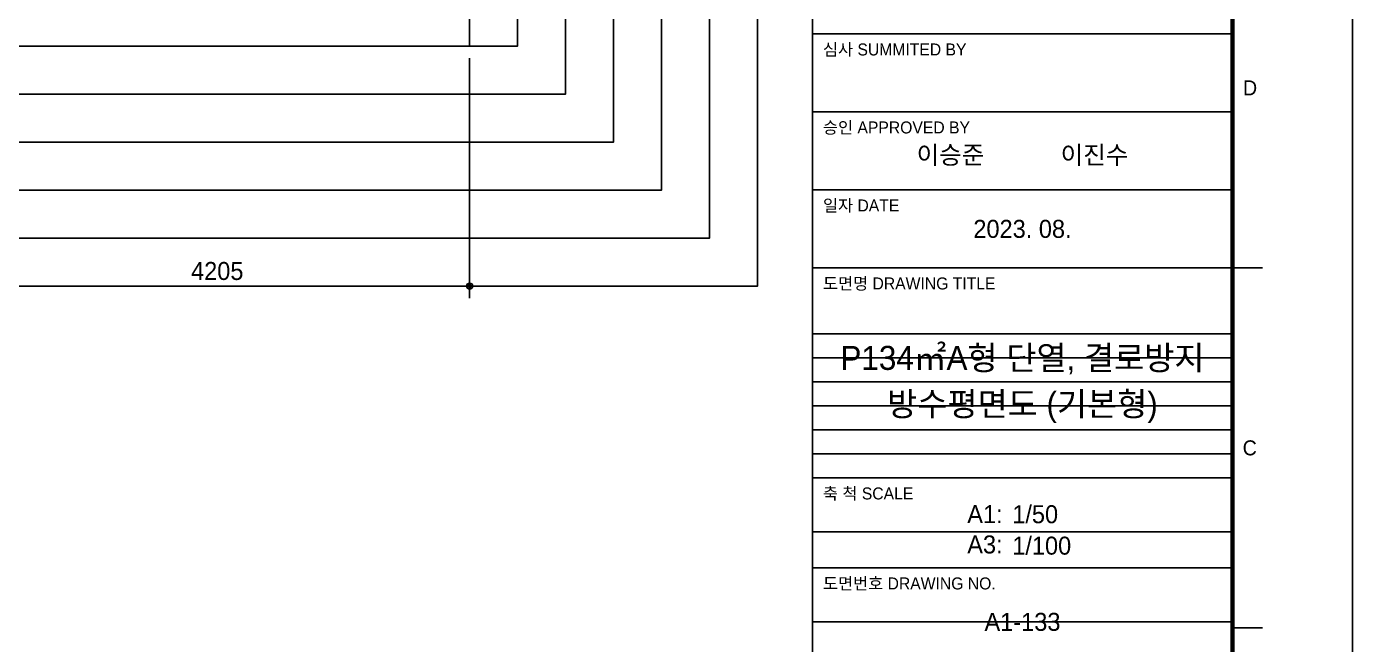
# Model space of a CAD drawing. Header units: millimetres. Extents: x -24416 to 92204, y -190080 to 23760.
# Drawn here: x 31001 to 42050, y -154669 to -149519 of the extents above; entities that cross this region are included whole.
import ezdxf
from ezdxf.enums import TextEntityAlignment as Align

# ---------------------------------------------------------------- set-up
doc = ezdxf.new("R2010")
doc.units = ezdxf.units.MM
doc.header["$LTSCALE"] = 50
doc.linetypes.add('AUDIT_D_220706163347-0', pattern=[0])
doc.linetypes.add('CEN', pattern=[62, 60, -1, 0, -1])
doc.layers.get('defpoints').update_dxf_attribs({"color": 139})
for name, color, linetype in [('00-FORM TEX', 3, 'Continuous'), ('AA-BORD-FORM', 7, 'Continuous'), ('AA-BORD-TEXT', 3, 'Continuous'), ('AA-XXXX-DIMS', 7, 'Continuous'), ('CEN_CON', 1, 'CEN'), ('DIM', 7, 'AUDIT_D_220706163347-0'), ('실명박스', 7, 'AUDIT_D_220706163347-0')]:
    doc.layers.add(name, color=color, linetype=linetype)
doc.styles.add('HAUD01', font='Dotum.ttf')
doc.styles.add('맑은고딕', font='malgun.ttf', dxfattribs={"width": 0.9})
doc.dimstyles.new('DIM-50', dxfattribs={"dimscale": 50, "dimtxt": 3, "dimasz": 1, "dimexe": 2, "dimexo": 2, "dimgap": 1, "dimtad": 1, "dimdec": 0, "dimzin": 0, "dimdsep": 46, "dimtxsty": '맑은고딕', "dimblk1": 'DIMDOT', "dimblk2": 'DIMDOT', "dimsah": 1, "dimcen": 0.09, "dimdle": 2, "dimclrd": 7, "dimclre": 7, "dimclrt": 3, "dimadec": 0, "dimazin": 0, "dimtfac": 1, "dimtdec": 0, "dimtix": 1, "dimtmove": 2, "dimatfit": 3, "dimldrblk": 'DIMDOT', "dimfxl": 1, "dimtolj": 1, "dimtzin": 0, "dimarcsym": 0})

# ---------------------------------------------------------------- blocks, each defined once
blk = doc.blocks.new('XR-FORM 청주월명')
at = {"layer": 'AA-BORD-FORM', "color": 2}
for p, q in [((751, 577), (751, 17)), ((821, 177), (826, 177)), ((821, 117), (826, 117))]:
    blk.add_line(p, q, dxfattribs=at)
at = {"layer": 'AA-BORD-FORM', "color": 3}
for p, q in [((751, 216), (821, 216)), ((751, 203), (821, 203)), ((751, 190), (821, 190)), ((751, 177), (821, 177)), ((751, 142), (821, 142)), ((751, 127), (821, 127))]:
    blk.add_line(p, q, dxfattribs=at)
at = {"layer": 'AA-BORD-FORM', "color": 1}
blk.add_lwpolyline([(0, 0), (841, 0), (841, 594), (0, 594)], close=True, dxfattribs=at)
at = {"layer": 'AA-BORD-FORM', "color": 2, "const_width": 0.682}
blk.add_lwpolyline([(21, 17), (21, 577), (821, 577), (821, 17)], close=True, dxfattribs=at)
at = {"layer": 'defpoints'}
for p, q in [((751, 166), (821, 166)), ((751, 162), (821, 162)), ((751, 158), (821, 158)), ((751, 154), (821, 154)), ((751, 150), (821, 150)), ((751, 146), (821, 146)), ((751, 133), (821, 133)), ((751, 118), (821, 118))]:
    blk.add_line(p, q, dxfattribs=at)
at = {"layer": 'AA-BORD-TEXT', "color": 3, "style": 'HAUD01'}
for s, p in [('심사 SUMMITED BY', (752.75, 212.4)), ('승인 APPROVED BY', (752.75, 199.4)), ('일자 DATE', (752.75, 186.4)), ('도면명 DRAWING TITLE', (752.75, 173.4)), ('축 척 SCALE', (752.75, 138.4)), ('도면번호 DRAWING NO.', (752.75, 123.4))]:
    blk.add_text(s, height=2, rotation=360, dxfattribs=at).set_placement(p)
at = {"layer": 'AA-BORD-TEXT', "color": 7, "style": 'HAUD01'}
for s, p in [('D', (823.93, 207)), ('C', (823.88, 147))]:
    blk.add_text(s, height=2.5, dxfattribs=at).set_placement(p, align=Align.MIDDLE_CENTER)
at = {"layer": 'AA-BORD-TEXT', "color": 3, "style": 'HAUD01'}
for s, p in [('이승준', (774, 195.82)), ('이진수', (798, 195.82)), ('2023. 08.', (786, 183.5))]:
    blk.add_text(s, height=3, rotation=0, dxfattribs=at).set_placement(p, align=Align.MIDDLE_CENTER)
at = {"layer": 'AA-BORD-TEXT', "style": 'HAUD01'}
for s, p in [('A1:', (776.8, 134.45)), ('A3:', (776.8, 129.4))]:
    blk.add_text(s, height=3, dxfattribs=at).set_placement(p)
blk = doc.blocks.new('U-131A(기본)', base_point=(-95321, -158830))
at = {"layer": 'CEN_CON'}
blk.add_line((-65856, -159130), (-65856, -148195), dxfattribs=at)
blk = doc.blocks.new('A$C415C5DAF')
at = {"layer": 'CEN_CON'}
blk.add_line((22208, -167660), (22208, -168060), dxfattribs=at)
blk = doc.blocks.new('DIMDOT')
at = {"layer": 'AA-XXXX-DIMS'}
for p, q in [((-1.5, 0), (1.5, 0)), ((0, -1.5), (0, 1.5))]:
    blk.add_line(p, q, dxfattribs=at)
for radius in [0.5, 0.25]:
    blk.add_circle((0, 0), radius, dxfattribs=at)
blk = doc.blocks.new('*D428')
at = {"layer": 'defpoints', "color": 0, "transparency": 16777216}
for p in [(33575, -173442), (37780, -173442), (37780, -175442)]:
    blk.add_point(p, dxfattribs=at)
at = {"layer": 'DIM', "color": 7, "lineweight": -2, "transparency": 16777216}
for p, q in [((33575, -173542), (33575, -175542)), ((37780, -173542), (37780, -175542)), ((33625, -175442), (37730, -175442))]:
    blk.add_line(p, q, dxfattribs=at)
at = {"layer": 'DIM', "color": 7, "lineweight": -2, "transparency": 16777216, "xscale": 50, "yscale": 50, "zscale": 50, "rotation": 180}
blk.add_blockref('DIMDOT', (33575, -175442), dxfattribs=at)
at = {"layer": 'DIM', "color": 7, "lineweight": -2, "transparency": 16777216, "xscale": 50, "yscale": 50, "zscale": 50}
blk.add_blockref('DIMDOT', (37780, -175442), dxfattribs=at)
at = {"layer": 'DIM', "color": 3, "transparency": 16777216, "insert": (35677, -175317), "char_height": 150, "attachment_point": 5, "style": 'HAUD01'}
blk.add_mtext('\\A1;4205', dxfattribs=at)
blk = doc.blocks.new('DIM-1108')
at = {"layer": 'DIM'}
dim = blk.add_linear_dim(base=(37779.7, -175442.4), p1=(33574.7, -173442.4), p2=(37779.7, -173442.4), angle=180, dimstyle='DIM-50', override={"dimtxsty": 'HAUD01'}, dxfattribs=at)
dim.commit()
dim.dimension.update_dxf_attribs({"geometry": '*D428', "text_midpoint": (35677.2, -175317.3)})

msp = doc.modelspace()

# ---------------------------------------------------------------- linework, layer by layer
at = {"layer": 'defpoints'}
for points in [[(1577, -133957), (37093, -133957), (37093, -151682), (1577, -151682)], [(1977, -134357), (36693, -134357), (36693, -151282), (1977, -151282)], [(2377, -134757), (36293, -134757), (36293, -150882), (2377, -150882)], [(2777, -135157), (35893, -135157), (35893, -150482), (2777, -150482)], [(3177, -135557), (35493, -135557), (35493, -150082), (3177, -150082)], [(3577, -135957), (35093, -135957), (35093, -149682), (3577, -149682)]]:
    msp.add_lwpolyline(points, close=True, dxfattribs=at)

# ---------------------------------------------------------------- block references
for name, p in [('DIM-1108', (-3087, 23760)), ('U-131A(기본)', (5228, -149382))]:
    msp.add_blockref(name, p)
at = {"xscale": 50, "yscale": 50, "zscale": 50}
msp.add_blockref('XR-FORM 청주월명', (0, -160380), dxfattribs=at)
at = {"layer": '실명박스'}
msp.add_blockref('A$C415C5DAF', (12485, 18377), dxfattribs=at)

# ---------------------------------------------------------------- texts
at = {"layer": '00-FORM TEX', "color": 3, "style": 'HAUD01'}
for s, p in [('P134㎡A형 단열, 결로방지', (39300, -152280)), ('방수평면도 (기본형)', (39300, -152680))]:
    msp.add_text(s, height=200, dxfattribs=at).set_placement(p, align=Align.MIDDLE)
at = {"layer": '00-FORM TEX', "style": 'HAUD01'}
for s, p in [('1/50', (39215, -153658)), ('1/100', (39215, -153920))]:
    msp.add_text(s, height=150, dxfattribs=at).set_placement(p)
msp.add_text('A1-133', height=150, dxfattribs=at).set_placement((39300, -154480), align=Align.MIDDLE_CENTER)

doc.saveas('drawing.dxf')
